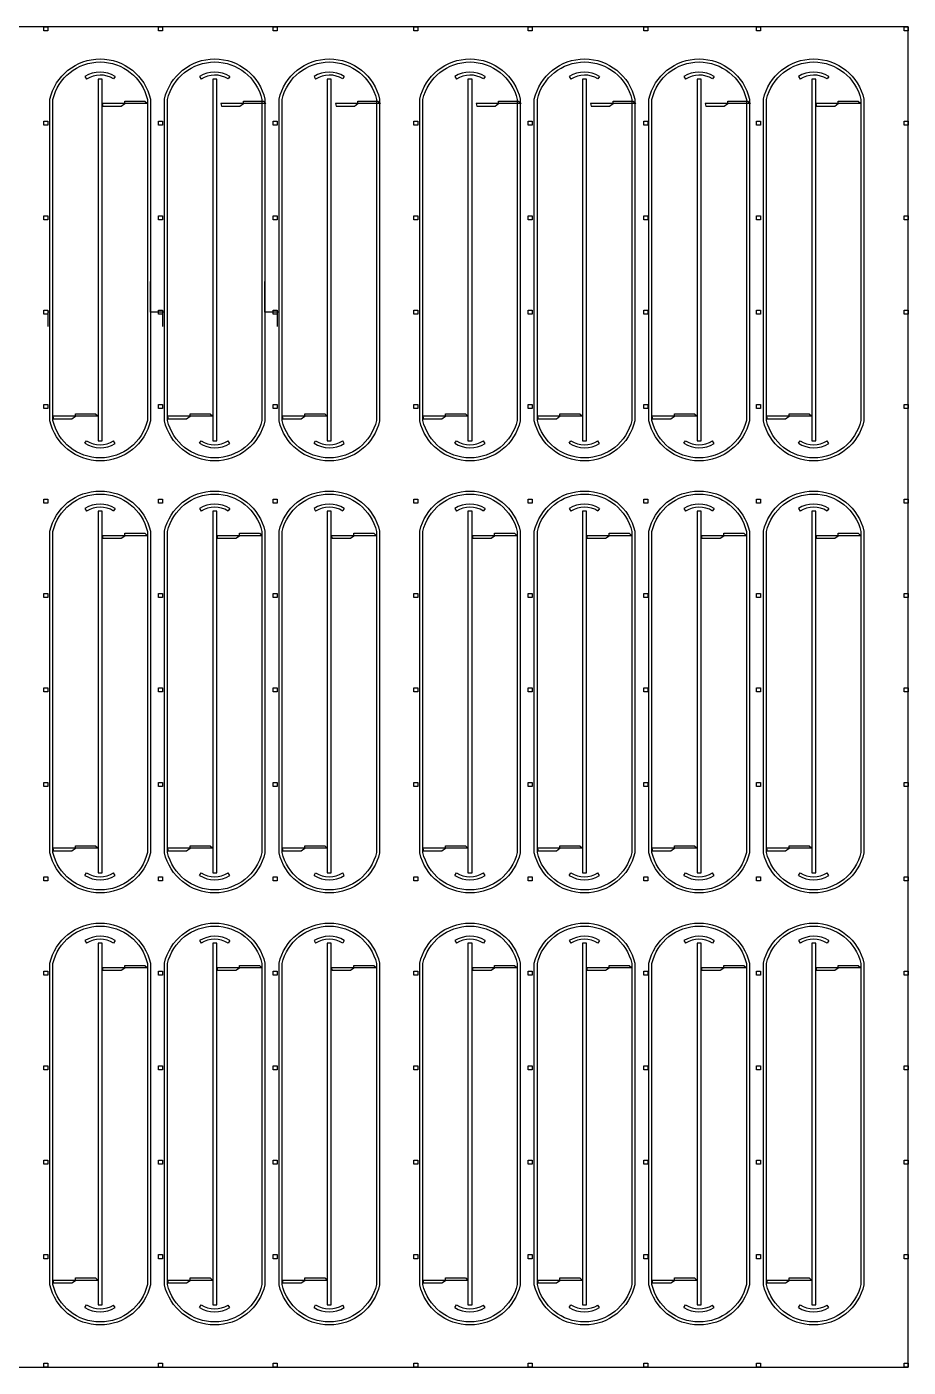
# Model space of a CAD drawing. Header units: metres. Extents: x 2572 to 5235, y 1556 to 2684.
# Drawn here: x 3653.1 to 3696.9, y 2298.3 to 2365 of the extents above; entities that cross this region are included whole.
import ezdxf

# ---------------------------------------------------------------- set-up
doc = ezdxf.new("R2010")
doc.units = ezdxf.units.M

msp = doc.modelspace()

# ---------------------------------------------------------------- linework, layer by layer
for points in [[(3626.025, 2320.316), (3626.025, 2298.316), (3696.925, 2298.316), (3696.925, 2365.016), (3626.025, 2365.016), (3626.025, 2344.716)], [(3654.125, 2365.016), (3654.125, 2364.816), (3653.925, 2364.816), (3653.925, 2365.016), (3654.125, 2365.016)], [(3659.825, 2365.016), (3659.825, 2364.816), (3659.625, 2364.816), (3659.625, 2365.016), (3659.825, 2365.016)], [(3665.525, 2365.016), (3665.525, 2364.816), (3665.325, 2364.816), (3665.325, 2365.016), (3665.525, 2365.016)], [(3672.525, 2365.016), (3672.525, 2364.816), (3672.325, 2364.816), (3672.325, 2365.016), (3672.525, 2365.016)], [(3678.225, 2365.016), (3678.225, 2364.816), (3678.025, 2364.816), (3678.025, 2365.016), (3678.225, 2365.016)], [(3683.975, 2365.016), (3683.975, 2364.816), (3683.775, 2364.816), (3683.775, 2365.016), (3683.975, 2365.016)], [(3689.575, 2365.016), (3689.575, 2364.816), (3689.375, 2364.816), (3689.375, 2365.016), (3689.575, 2365.016)], [(3696.925, 2365.016), (3696.925, 2364.816), (3696.725, 2364.816), (3696.725, 2365.016), (3696.925, 2365.016)], [(3655.964, 2362.542), (3656.045, 2362.416)], [(3657.472, 2362.549), (3657.392, 2362.422)], [(3661.664, 2362.542), (3661.745, 2362.416)], [(3663.172, 2362.549), (3663.092, 2362.422)], [(3667.364, 2362.542), (3667.445, 2362.416)], [(3668.872, 2362.549), (3668.792, 2362.422)], [(3674.364, 2362.542), (3674.445, 2362.416)], [(3675.872, 2362.549), (3675.792, 2362.422)], [(3680.064, 2362.542), (3680.145, 2362.416)], [(3681.572, 2362.549), (3681.492, 2362.422)], [(3685.764, 2362.542), (3685.845, 2362.416)], [(3687.272, 2362.549), (3687.192, 2362.422)], [(3691.464, 2362.542), (3691.545, 2362.416)], [(3692.972, 2362.549), (3692.892, 2362.422)], [(3656.625, 2353.416), (3656.625, 2344.416), (3656.825, 2344.416), (3656.825, 2362.416), (3656.625, 2362.416), (3656.625, 2353.416)], [(3662.325, 2353.416), (3662.325, 2344.416), (3662.525, 2344.416), (3662.525, 2362.416), (3662.325, 2362.416), (3662.325, 2353.416)], [(3668.025, 2353.416), (3668.025, 2344.416), (3668.225, 2344.416), (3668.225, 2362.416), (3668.025, 2362.416), (3668.025, 2353.416)], [(3675.025, 2353.416), (3675.025, 2344.416), (3675.225, 2344.416), (3675.225, 2362.416), (3675.025, 2362.416), (3675.025, 2353.416)], [(3680.725, 2353.416), (3680.725, 2344.416), (3680.925, 2344.416), (3680.925, 2362.416), (3680.725, 2362.416), (3680.725, 2353.416)], [(3686.425, 2353.416), (3686.425, 2344.416), (3686.625, 2344.416), (3686.625, 2362.416), (3686.425, 2362.416), (3686.425, 2353.416)], [(3692.125, 2353.416), (3692.125, 2344.416), (3692.325, 2344.416), (3692.325, 2362.416), (3692.125, 2362.416), (3692.125, 2353.416)], [(3659.075, 2361.192), (3656.825, 2361.192), (3656.86, 2361.072), (3657.773, 2361.072), (3657.95, 2361.192), (3657.95, 2361.313), (3658.945, 2361.313), (3659.075, 2361.192)], [(3664.975, 2361.192), (3662.725, 2361.192), (3662.76, 2361.072), (3663.673, 2361.072), (3663.85, 2361.192), (3663.85, 2361.313), (3664.845, 2361.313), (3664.975, 2361.192)], [(3670.675, 2361.192), (3668.425, 2361.192), (3668.46, 2361.072), (3669.373, 2361.072), (3669.55, 2361.192), (3669.55, 2361.313), (3670.545, 2361.313), (3670.675, 2361.192)], [(3677.675, 2361.192), (3675.425, 2361.192), (3675.46, 2361.072), (3676.373, 2361.072), (3676.55, 2361.192), (3676.55, 2361.313), (3677.545, 2361.313), (3677.675, 2361.192)], [(3683.375, 2361.192), (3681.125, 2361.192), (3681.16, 2361.072), (3682.073, 2361.072), (3682.25, 2361.192), (3682.25, 2361.313), (3683.245, 2361.313), (3683.375, 2361.192)], [(3689.075, 2361.192), (3686.825, 2361.192), (3686.86, 2361.072), (3687.773, 2361.072), (3687.95, 2361.192), (3687.95, 2361.313), (3688.945, 2361.313), (3689.075, 2361.192)], [(3694.575, 2361.192), (3692.325, 2361.192), (3692.36, 2361.072), (3693.273, 2361.072), (3693.45, 2361.192), (3693.45, 2361.313), (3694.445, 2361.313), (3694.575, 2361.192)], [(3654.125, 2360.316), (3654.125, 2360.116), (3653.925, 2360.116), (3653.925, 2360.316), (3654.125, 2360.316)], [(3659.825, 2360.316), (3659.825, 2360.116), (3659.625, 2360.116), (3659.625, 2360.316), (3659.825, 2360.316)], [(3665.525, 2360.316), (3665.525, 2360.116), (3665.325, 2360.116), (3665.325, 2360.316), (3665.525, 2360.316)], [(3672.525, 2360.316), (3672.525, 2360.116), (3672.325, 2360.116), (3672.325, 2360.316), (3672.525, 2360.316)], [(3678.225, 2360.316), (3678.225, 2360.116), (3678.025, 2360.116), (3678.025, 2360.316), (3678.225, 2360.316)], [(3683.975, 2360.316), (3683.975, 2360.116), (3683.775, 2360.116), (3683.775, 2360.316), (3683.975, 2360.316)], [(3689.575, 2360.316), (3689.575, 2360.116), (3689.375, 2360.116), (3689.375, 2360.316), (3689.575, 2360.316)], [(3696.925, 2360.316), (3696.925, 2360.116), (3696.725, 2360.116), (3696.725, 2360.316), (3696.925, 2360.316)], [(3654.125, 2355.616), (3654.125, 2355.416), (3653.925, 2355.416), (3653.925, 2355.616), (3654.125, 2355.616)], [(3659.825, 2355.616), (3659.825, 2355.416), (3659.625, 2355.416), (3659.625, 2355.616), (3659.825, 2355.616)], [(3665.525, 2355.616), (3665.525, 2355.416), (3665.325, 2355.416), (3665.325, 2355.616), (3665.525, 2355.616)], [(3672.525, 2355.616), (3672.525, 2355.416), (3672.325, 2355.416), (3672.325, 2355.616), (3672.525, 2355.616)], [(3678.225, 2355.616), (3678.225, 2355.416), (3678.025, 2355.416), (3678.025, 2355.616), (3678.225, 2355.616)], [(3683.975, 2355.616), (3683.975, 2355.416), (3683.775, 2355.416), (3683.775, 2355.616), (3683.975, 2355.616)], [(3689.575, 2355.616), (3689.575, 2355.416), (3689.375, 2355.416), (3689.375, 2355.616), (3689.575, 2355.616)], [(3696.925, 2355.616), (3696.925, 2355.416), (3696.725, 2355.416), (3696.725, 2355.616), (3696.925, 2355.616)], [(3659.925, 2350.816), (3659.225, 2350.816), (3659.225, 2352.346)], [(3665.625, 2350.816), (3664.925, 2350.816), (3664.925, 2352.346)], [(3654.125, 2350.916), (3654.125, 2350.716), (3653.925, 2350.716), (3653.925, 2350.916), (3654.125, 2350.916)], [(3654.225, 2350.816), (3654.125, 2350.816), (3654.125, 2350.098)], [(3659.825, 2350.916), (3659.825, 2350.716), (3659.625, 2350.716), (3659.625, 2350.916), (3659.825, 2350.916)], [(3659.925, 2350.816), (3659.825, 2350.816), (3659.825, 2350.098)], [(3665.525, 2350.916), (3665.525, 2350.716), (3665.325, 2350.716), (3665.325, 2350.916), (3665.525, 2350.916)], [(3665.625, 2350.816), (3665.525, 2350.816), (3665.525, 2350.098)], [(3672.525, 2350.916), (3672.525, 2350.716), (3672.325, 2350.716), (3672.325, 2350.916), (3672.525, 2350.916)], [(3678.225, 2350.916), (3678.225, 2350.716), (3678.025, 2350.716), (3678.025, 2350.916), (3678.225, 2350.916)], [(3683.975, 2350.916), (3683.975, 2350.716), (3683.775, 2350.716), (3683.775, 2350.916), (3683.975, 2350.916)], [(3689.575, 2350.916), (3689.575, 2350.716), (3689.375, 2350.716), (3689.375, 2350.916), (3689.575, 2350.916)], [(3696.925, 2350.916), (3696.925, 2350.716), (3696.725, 2350.716), (3696.725, 2350.916), (3696.925, 2350.916)], [(3654.125, 2346.216), (3654.125, 2346.016), (3653.925, 2346.016), (3653.925, 2346.216), (3654.125, 2346.216)], [(3659.825, 2346.216), (3659.825, 2346.016), (3659.625, 2346.016), (3659.625, 2346.216), (3659.825, 2346.216)], [(3665.525, 2346.216), (3665.525, 2346.016), (3665.325, 2346.016), (3665.325, 2346.216), (3665.525, 2346.216)], [(3672.525, 2346.216), (3672.525, 2346.016), (3672.325, 2346.016), (3672.325, 2346.216), (3672.525, 2346.216)], [(3678.225, 2346.216), (3678.225, 2346.016), (3678.025, 2346.016), (3678.025, 2346.216), (3678.225, 2346.216)], [(3683.975, 2346.216), (3683.975, 2346.016), (3683.775, 2346.016), (3683.775, 2346.216), (3683.975, 2346.216)], [(3689.575, 2346.216), (3689.575, 2346.016), (3689.375, 2346.016), (3689.375, 2346.216), (3689.575, 2346.216)], [(3696.925, 2346.216), (3696.925, 2346.016), (3696.725, 2346.016), (3696.725, 2346.216), (3696.925, 2346.216)], [(3656.625, 2345.636), (3654.375, 2345.636), (3654.41, 2345.515), (3655.323, 2345.515), (3655.5, 2345.636), (3655.5, 2345.757), (3656.495, 2345.757), (3656.625, 2345.636)], [(3662.325, 2345.636), (3660.075, 2345.636), (3660.11, 2345.515), (3661.023, 2345.515), (3661.2, 2345.636), (3661.2, 2345.757), (3662.195, 2345.757), (3662.325, 2345.636)], [(3668.025, 2345.636), (3665.775, 2345.636), (3665.81, 2345.515), (3666.723, 2345.515), (3666.9, 2345.636), (3666.9, 2345.757), (3667.895, 2345.757), (3668.025, 2345.636)], [(3675.025, 2345.636), (3672.775, 2345.636), (3672.81, 2345.515), (3673.723, 2345.515), (3673.9, 2345.636), (3673.9, 2345.757), (3674.895, 2345.757), (3675.025, 2345.636)], [(3680.725, 2345.636), (3678.475, 2345.636), (3678.51, 2345.515), (3679.423, 2345.515), (3679.6, 2345.636), (3679.6, 2345.757), (3680.595, 2345.757), (3680.725, 2345.636)], [(3686.425, 2345.636), (3684.175, 2345.636), (3684.21, 2345.515), (3685.123, 2345.515), (3685.3, 2345.636), (3685.3, 2345.757), (3686.295, 2345.757), (3686.425, 2345.636)], [(3692.125, 2345.636), (3689.875, 2345.636), (3689.91, 2345.515), (3690.823, 2345.515), (3691, 2345.636), (3691, 2345.757), (3691.995, 2345.757), (3692.125, 2345.636)], [(3655.964, 2344.29), (3656.045, 2344.417)], [(3657.472, 2344.283), (3657.392, 2344.41)], [(3661.664, 2344.29), (3661.745, 2344.417)], [(3663.172, 2344.283), (3663.092, 2344.41)], [(3667.364, 2344.29), (3667.445, 2344.417)], [(3668.872, 2344.283), (3668.792, 2344.41)], [(3674.364, 2344.29), (3674.445, 2344.417)], [(3675.872, 2344.283), (3675.792, 2344.41)], [(3680.064, 2344.29), (3680.145, 2344.417)], [(3681.572, 2344.283), (3681.492, 2344.41)], [(3685.764, 2344.29), (3685.845, 2344.417)], [(3687.272, 2344.283), (3687.192, 2344.41)], [(3691.464, 2344.29), (3691.545, 2344.417)], [(3692.972, 2344.283), (3692.892, 2344.41)], [(3654.125, 2341.516), (3654.125, 2341.316), (3653.925, 2341.316), (3653.925, 2341.516), (3654.125, 2341.516)], [(3659.825, 2341.516), (3659.825, 2341.316), (3659.625, 2341.316), (3659.625, 2341.516), (3659.825, 2341.516)], [(3665.525, 2341.516), (3665.525, 2341.316), (3665.325, 2341.316), (3665.325, 2341.516), (3665.525, 2341.516)], [(3672.525, 2341.516), (3672.525, 2341.316), (3672.325, 2341.316), (3672.325, 2341.516), (3672.525, 2341.516)], [(3678.225, 2341.516), (3678.225, 2341.316), (3678.025, 2341.316), (3678.025, 2341.516), (3678.225, 2341.516)], [(3683.975, 2341.516), (3683.975, 2341.316), (3683.775, 2341.316), (3683.775, 2341.516), (3683.975, 2341.516)], [(3689.575, 2341.516), (3689.575, 2341.316), (3689.375, 2341.316), (3689.375, 2341.516), (3689.575, 2341.516)], [(3696.925, 2341.516), (3696.925, 2341.316), (3696.725, 2341.316), (3696.725, 2341.516), (3696.925, 2341.516)], [(3655.964, 2341.042), (3656.045, 2340.916)], [(3656.625, 2331.916), (3656.625, 2322.916), (3656.825, 2322.916), (3656.825, 2340.916), (3656.625, 2340.916), (3656.625, 2331.916)], [(3657.472, 2341.049), (3657.392, 2340.922)], [(3661.664, 2341.042), (3661.745, 2340.916)], [(3662.325, 2331.916), (3662.325, 2322.916), (3662.525, 2322.916), (3662.525, 2340.916), (3662.325, 2340.916), (3662.325, 2331.916)], [(3663.172, 2341.049), (3663.092, 2340.922)], [(3667.364, 2341.042), (3667.445, 2340.916)], [(3668.025, 2331.916), (3668.025, 2322.916), (3668.225, 2322.916), (3668.225, 2340.916), (3668.025, 2340.916), (3668.025, 2331.916)], [(3668.872, 2341.049), (3668.792, 2340.922)], [(3674.364, 2341.042), (3674.445, 2340.916)], [(3675.025, 2331.916), (3675.025, 2322.916), (3675.225, 2322.916), (3675.225, 2340.916), (3675.025, 2340.916), (3675.025, 2331.916)], [(3675.872, 2341.049), (3675.792, 2340.922)], [(3680.064, 2341.042), (3680.145, 2340.916)], [(3680.725, 2331.916), (3680.725, 2322.916), (3680.925, 2322.916), (3680.925, 2340.916), (3680.725, 2340.916), (3680.725, 2331.916)], [(3681.572, 2341.049), (3681.492, 2340.922)], [(3685.764, 2341.042), (3685.845, 2340.916)], [(3686.425, 2331.916), (3686.425, 2322.916), (3686.625, 2322.916), (3686.625, 2340.916), (3686.425, 2340.916), (3686.425, 2331.916)], [(3687.272, 2341.049), (3687.192, 2340.922)], [(3691.464, 2341.042), (3691.545, 2340.916)], [(3692.125, 2331.916), (3692.125, 2322.916), (3692.325, 2322.916), (3692.325, 2340.916), (3692.125, 2340.916), (3692.125, 2331.916)], [(3692.972, 2341.049), (3692.892, 2340.922)], [(3659.075, 2339.692), (3656.825, 2339.692), (3656.86, 2339.572), (3657.773, 2339.572), (3657.95, 2339.692), (3657.95, 2339.813), (3658.945, 2339.813), (3659.075, 2339.692)], [(3664.775, 2339.692), (3662.525, 2339.692), (3662.56, 2339.572), (3663.473, 2339.572), (3663.65, 2339.692), (3663.65, 2339.813), (3664.645, 2339.813), (3664.775, 2339.692)], [(3670.475, 2339.692), (3668.225, 2339.692), (3668.26, 2339.572), (3669.173, 2339.572), (3669.35, 2339.692), (3669.35, 2339.813), (3670.345, 2339.813), (3670.475, 2339.692)], [(3677.475, 2339.692), (3675.225, 2339.692), (3675.26, 2339.572), (3676.173, 2339.572), (3676.35, 2339.692), (3676.35, 2339.813), (3677.345, 2339.813), (3677.475, 2339.692)], [(3683.175, 2339.692), (3680.925, 2339.692), (3680.96, 2339.572), (3681.873, 2339.572), (3682.05, 2339.692), (3682.05, 2339.813), (3683.045, 2339.813), (3683.175, 2339.692)], [(3688.875, 2339.692), (3686.625, 2339.692), (3686.66, 2339.572), (3687.573, 2339.572), (3687.75, 2339.692), (3687.75, 2339.813), (3688.745, 2339.813), (3688.875, 2339.692)], [(3694.575, 2339.692), (3692.325, 2339.692), (3692.36, 2339.572), (3693.273, 2339.572), (3693.45, 2339.692), (3693.45, 2339.813), (3694.445, 2339.813), (3694.575, 2339.692)], [(3654.125, 2336.816), (3654.125, 2336.616), (3653.925, 2336.616), (3653.925, 2336.816), (3654.125, 2336.816)], [(3659.825, 2336.816), (3659.825, 2336.616), (3659.625, 2336.616), (3659.625, 2336.816), (3659.825, 2336.816)], [(3665.525, 2336.816), (3665.525, 2336.616), (3665.325, 2336.616), (3665.325, 2336.816), (3665.525, 2336.816)], [(3672.525, 2336.816), (3672.525, 2336.616), (3672.325, 2336.616), (3672.325, 2336.816), (3672.525, 2336.816)], [(3678.225, 2336.816), (3678.225, 2336.616), (3678.025, 2336.616), (3678.025, 2336.816), (3678.225, 2336.816)], [(3683.975, 2336.816), (3683.975, 2336.616), (3683.775, 2336.616), (3683.775, 2336.816), (3683.975, 2336.816)], [(3689.575, 2336.816), (3689.575, 2336.616), (3689.375, 2336.616), (3689.375, 2336.816), (3689.575, 2336.816)], [(3696.925, 2336.816), (3696.925, 2336.616), (3696.725, 2336.616), (3696.725, 2336.816), (3696.925, 2336.816)], [(3654.125, 2332.116), (3654.125, 2331.916), (3653.925, 2331.916), (3653.925, 2332.116), (3654.125, 2332.116)], [(3659.825, 2332.116), (3659.825, 2331.916), (3659.625, 2331.916), (3659.625, 2332.116), (3659.825, 2332.116)], [(3665.525, 2332.116), (3665.525, 2331.916), (3665.325, 2331.916), (3665.325, 2332.116), (3665.525, 2332.116)], [(3672.525, 2332.116), (3672.525, 2331.916), (3672.325, 2331.916), (3672.325, 2332.116), (3672.525, 2332.116)], [(3678.225, 2332.116), (3678.225, 2331.916), (3678.025, 2331.916), (3678.025, 2332.116), (3678.225, 2332.116)], [(3683.975, 2332.116), (3683.975, 2331.916), (3683.775, 2331.916), (3683.775, 2332.116), (3683.975, 2332.116)], [(3689.575, 2332.116), (3689.575, 2331.916), (3689.375, 2331.916), (3689.375, 2332.116), (3689.575, 2332.116)], [(3696.925, 2332.116), (3696.925, 2331.916), (3696.725, 2331.916), (3696.725, 2332.116), (3696.925, 2332.116)], [(3654.125, 2327.416), (3654.125, 2327.216), (3653.925, 2327.216), (3653.925, 2327.416), (3654.125, 2327.416)], [(3659.825, 2327.416), (3659.825, 2327.216), (3659.625, 2327.216), (3659.625, 2327.416), (3659.825, 2327.416)], [(3665.525, 2327.416), (3665.525, 2327.216), (3665.325, 2327.216), (3665.325, 2327.416), (3665.525, 2327.416)], [(3672.525, 2327.416), (3672.525, 2327.216), (3672.325, 2327.216), (3672.325, 2327.416), (3672.525, 2327.416)], [(3678.225, 2327.416), (3678.225, 2327.216), (3678.025, 2327.216), (3678.025, 2327.416), (3678.225, 2327.416)], [(3683.975, 2327.416), (3683.975, 2327.216), (3683.775, 2327.216), (3683.775, 2327.416), (3683.975, 2327.416)], [(3689.575, 2327.416), (3689.575, 2327.216), (3689.375, 2327.216), (3689.375, 2327.416), (3689.575, 2327.416)], [(3696.925, 2327.416), (3696.925, 2327.216), (3696.725, 2327.216), (3696.725, 2327.416), (3696.925, 2327.416)], [(3656.625, 2324.136), (3654.375, 2324.136), (3654.41, 2324.015), (3655.323, 2324.015), (3655.5, 2324.136), (3655.5, 2324.257), (3656.495, 2324.257), (3656.625, 2324.136)], [(3662.325, 2324.136), (3660.075, 2324.136), (3660.11, 2324.015), (3661.023, 2324.015), (3661.2, 2324.136), (3661.2, 2324.257), (3662.195, 2324.257), (3662.325, 2324.136)], [(3668.025, 2324.136), (3665.775, 2324.136), (3665.81, 2324.015), (3666.723, 2324.015), (3666.9, 2324.136), (3666.9, 2324.257), (3667.895, 2324.257), (3668.025, 2324.136)], [(3675.025, 2324.136), (3672.775, 2324.136), (3672.81, 2324.015), (3673.723, 2324.015), (3673.9, 2324.136), (3673.9, 2324.257), (3674.895, 2324.257), (3675.025, 2324.136)], [(3680.725, 2324.136), (3678.475, 2324.136), (3678.51, 2324.015), (3679.423, 2324.015), (3679.6, 2324.136), (3679.6, 2324.257), (3680.595, 2324.257), (3680.725, 2324.136)], [(3686.425, 2324.136), (3684.175, 2324.136), (3684.21, 2324.015), (3685.123, 2324.015), (3685.3, 2324.136), (3685.3, 2324.257), (3686.295, 2324.257), (3686.425, 2324.136)], [(3692.125, 2324.136), (3689.875, 2324.136), (3689.91, 2324.015), (3690.823, 2324.015), (3691, 2324.136), (3691, 2324.257), (3691.995, 2324.257), (3692.125, 2324.136)], [(3654.125, 2322.716), (3654.125, 2322.516), (3653.925, 2322.516), (3653.925, 2322.716), (3654.125, 2322.716)], [(3655.964, 2322.79), (3656.045, 2322.917)], [(3657.472, 2322.783), (3657.392, 2322.91)], [(3659.825, 2322.716), (3659.825, 2322.516), (3659.625, 2322.516), (3659.625, 2322.716), (3659.825, 2322.716)], [(3661.664, 2322.79), (3661.745, 2322.917)], [(3663.172, 2322.783), (3663.092, 2322.91)], [(3665.525, 2322.716), (3665.525, 2322.516), (3665.325, 2322.516), (3665.325, 2322.716), (3665.525, 2322.716)], [(3667.364, 2322.79), (3667.445, 2322.917)], [(3668.872, 2322.783), (3668.792, 2322.91)], [(3672.525, 2322.716), (3672.525, 2322.516), (3672.325, 2322.516), (3672.325, 2322.716), (3672.525, 2322.716)], [(3674.364, 2322.79), (3674.445, 2322.917)], [(3675.872, 2322.783), (3675.792, 2322.91)], [(3678.225, 2322.716), (3678.225, 2322.516), (3678.025, 2322.516), (3678.025, 2322.716), (3678.225, 2322.716)], [(3680.064, 2322.79), (3680.145, 2322.917)], [(3681.572, 2322.783), (3681.492, 2322.91)], [(3683.975, 2322.716), (3683.975, 2322.516), (3683.775, 2322.516), (3683.775, 2322.716), (3683.975, 2322.716)], [(3685.764, 2322.79), (3685.845, 2322.917)], [(3687.272, 2322.783), (3687.192, 2322.91)], [(3689.575, 2322.716), (3689.575, 2322.516), (3689.375, 2322.516), (3689.375, 2322.716), (3689.575, 2322.716)], [(3691.464, 2322.79), (3691.545, 2322.917)], [(3692.972, 2322.783), (3692.892, 2322.91)], [(3696.925, 2322.716), (3696.925, 2322.516), (3696.725, 2322.516), (3696.725, 2322.716), (3696.925, 2322.716)], [(3655.964, 2319.542), (3656.045, 2319.416)], [(3656.625, 2310.416), (3656.625, 2301.416), (3656.825, 2301.416), (3656.825, 2319.416), (3656.625, 2319.416), (3656.625, 2310.416)], [(3657.472, 2319.549), (3657.392, 2319.422)], [(3661.664, 2319.542), (3661.745, 2319.416)], [(3662.325, 2310.416), (3662.325, 2301.416), (3662.525, 2301.416), (3662.525, 2319.416), (3662.325, 2319.416), (3662.325, 2310.416)], [(3663.172, 2319.549), (3663.092, 2319.422)], [(3667.364, 2319.542), (3667.445, 2319.416)], [(3668.025, 2310.416), (3668.025, 2301.416), (3668.225, 2301.416), (3668.225, 2319.416), (3668.025, 2319.416), (3668.025, 2310.416)], [(3668.872, 2319.549), (3668.792, 2319.422)], [(3674.364, 2319.542), (3674.445, 2319.416)], [(3675.025, 2310.416), (3675.025, 2301.416), (3675.225, 2301.416), (3675.225, 2319.416), (3675.025, 2319.416), (3675.025, 2310.416)], [(3675.872, 2319.549), (3675.792, 2319.422)], [(3680.064, 2319.542), (3680.145, 2319.416)], [(3680.725, 2310.416), (3680.725, 2301.416), (3680.925, 2301.416), (3680.925, 2319.416), (3680.725, 2319.416), (3680.725, 2310.416)], [(3681.572, 2319.549), (3681.492, 2319.422)], [(3685.764, 2319.542), (3685.845, 2319.416)], [(3686.425, 2310.416), (3686.425, 2301.416), (3686.625, 2301.416), (3686.625, 2319.416), (3686.425, 2319.416), (3686.425, 2310.416)], [(3687.272, 2319.549), (3687.192, 2319.422)], [(3691.464, 2319.542), (3691.545, 2319.416)], [(3692.125, 2310.416), (3692.125, 2301.416), (3692.325, 2301.416), (3692.325, 2319.416), (3692.125, 2319.416), (3692.125, 2310.416)], [(3692.972, 2319.549), (3692.892, 2319.422)], [(3654.125, 2318.016), (3654.125, 2317.816), (3653.925, 2317.816), (3653.925, 2318.016), (3654.125, 2318.016)], [(3659.075, 2318.192), (3656.825, 2318.192), (3656.86, 2318.072), (3657.773, 2318.072), (3657.95, 2318.192), (3657.95, 2318.313), (3658.945, 2318.313), (3659.075, 2318.192)], [(3659.825, 2318.016), (3659.825, 2317.816), (3659.625, 2317.816), (3659.625, 2318.016), (3659.825, 2318.016)], [(3664.775, 2318.192), (3662.525, 2318.192), (3662.56, 2318.072), (3663.473, 2318.072), (3663.65, 2318.192), (3663.65, 2318.313), (3664.645, 2318.313), (3664.775, 2318.192)], [(3665.525, 2318.016), (3665.525, 2317.816), (3665.325, 2317.816), (3665.325, 2318.016), (3665.525, 2318.016)], [(3670.475, 2318.192), (3668.225, 2318.192), (3668.26, 2318.072), (3669.173, 2318.072), (3669.35, 2318.192), (3669.35, 2318.313), (3670.345, 2318.313), (3670.475, 2318.192)], [(3672.525, 2318.016), (3672.525, 2317.816), (3672.325, 2317.816), (3672.325, 2318.016), (3672.525, 2318.016)], [(3677.475, 2318.192), (3675.225, 2318.192), (3675.26, 2318.072), (3676.173, 2318.072), (3676.35, 2318.192), (3676.35, 2318.313), (3677.345, 2318.313), (3677.475, 2318.192)], [(3678.225, 2318.016), (3678.225, 2317.816), (3678.025, 2317.816), (3678.025, 2318.016), (3678.225, 2318.016)], [(3683.175, 2318.192), (3680.925, 2318.192), (3680.96, 2318.072), (3681.873, 2318.072), (3682.05, 2318.192), (3682.05, 2318.313), (3683.045, 2318.313), (3683.175, 2318.192)], [(3683.975, 2318.016), (3683.975, 2317.816), (3683.775, 2317.816), (3683.775, 2318.016), (3683.975, 2318.016)], [(3688.875, 2318.192), (3686.625, 2318.192), (3686.66, 2318.072), (3687.573, 2318.072), (3687.75, 2318.192), (3687.75, 2318.313), (3688.745, 2318.313), (3688.875, 2318.192)], [(3689.575, 2318.016), (3689.575, 2317.816), (3689.375, 2317.816), (3689.375, 2318.016), (3689.575, 2318.016)], [(3694.575, 2318.192), (3692.325, 2318.192), (3692.36, 2318.072), (3693.273, 2318.072), (3693.45, 2318.192), (3693.45, 2318.313), (3694.445, 2318.313), (3694.575, 2318.192)], [(3696.925, 2318.016), (3696.925, 2317.816), (3696.725, 2317.816), (3696.725, 2318.016), (3696.925, 2318.016)], [(3654.125, 2313.316), (3654.125, 2313.116), (3653.925, 2313.116), (3653.925, 2313.316), (3654.125, 2313.316)], [(3659.825, 2313.316), (3659.825, 2313.116), (3659.625, 2313.116), (3659.625, 2313.316), (3659.825, 2313.316)], [(3665.525, 2313.316), (3665.525, 2313.116), (3665.325, 2313.116), (3665.325, 2313.316), (3665.525, 2313.316)], [(3672.525, 2313.316), (3672.525, 2313.116), (3672.325, 2313.116), (3672.325, 2313.316), (3672.525, 2313.316)], [(3678.225, 2313.316), (3678.225, 2313.116), (3678.025, 2313.116), (3678.025, 2313.316), (3678.225, 2313.316)], [(3683.975, 2313.316), (3683.975, 2313.116), (3683.775, 2313.116), (3683.775, 2313.316), (3683.975, 2313.316)], [(3689.575, 2313.316), (3689.575, 2313.116), (3689.375, 2313.116), (3689.375, 2313.316), (3689.575, 2313.316)], [(3696.925, 2313.316), (3696.925, 2313.116), (3696.725, 2313.116), (3696.725, 2313.316), (3696.925, 2313.316)], [(3654.125, 2308.616), (3654.125, 2308.416), (3653.925, 2308.416), (3653.925, 2308.616), (3654.125, 2308.616)], [(3659.825, 2308.616), (3659.825, 2308.416), (3659.625, 2308.416), (3659.625, 2308.616), (3659.825, 2308.616)], [(3665.525, 2308.616), (3665.525, 2308.416), (3665.325, 2308.416), (3665.325, 2308.616), (3665.525, 2308.616)], [(3672.525, 2308.616), (3672.525, 2308.416), (3672.325, 2308.416), (3672.325, 2308.616), (3672.525, 2308.616)], [(3678.225, 2308.616), (3678.225, 2308.416), (3678.025, 2308.416), (3678.025, 2308.616), (3678.225, 2308.616)], [(3683.975, 2308.616), (3683.975, 2308.416), (3683.775, 2308.416), (3683.775, 2308.616), (3683.975, 2308.616)], [(3689.575, 2308.616), (3689.575, 2308.416), (3689.375, 2308.416), (3689.375, 2308.616), (3689.575, 2308.616)], [(3696.925, 2308.616), (3696.925, 2308.416), (3696.725, 2308.416), (3696.725, 2308.616), (3696.925, 2308.616)], [(3654.125, 2303.916), (3654.125, 2303.716), (3653.925, 2303.716), (3653.925, 2303.916), (3654.125, 2303.916)], [(3659.825, 2303.916), (3659.825, 2303.716), (3659.625, 2303.716), (3659.625, 2303.916), (3659.825, 2303.916)], [(3665.525, 2303.916), (3665.525, 2303.716), (3665.325, 2303.716), (3665.325, 2303.916), (3665.525, 2303.916)], [(3672.525, 2303.916), (3672.525, 2303.716), (3672.325, 2303.716), (3672.325, 2303.916), (3672.525, 2303.916)], [(3678.225, 2303.916), (3678.225, 2303.716), (3678.025, 2303.716), (3678.025, 2303.916), (3678.225, 2303.916)], [(3683.975, 2303.916), (3683.975, 2303.716), (3683.775, 2303.716), (3683.775, 2303.916), (3683.975, 2303.916)], [(3689.575, 2303.916), (3689.575, 2303.716), (3689.375, 2303.716), (3689.375, 2303.916), (3689.575, 2303.916)], [(3696.925, 2303.916), (3696.925, 2303.716), (3696.725, 2303.716), (3696.725, 2303.916), (3696.925, 2303.916)], [(3656.625, 2302.636), (3654.375, 2302.636), (3654.41, 2302.515), (3655.323, 2302.515), (3655.5, 2302.636), (3655.5, 2302.757), (3656.495, 2302.757), (3656.625, 2302.636)], [(3662.325, 2302.636), (3660.075, 2302.636), (3660.11, 2302.515), (3661.023, 2302.515), (3661.2, 2302.636), (3661.2, 2302.757), (3662.195, 2302.757), (3662.325, 2302.636)], [(3668.025, 2302.636), (3665.775, 2302.636), (3665.81, 2302.515), (3666.723, 2302.515), (3666.9, 2302.636), (3666.9, 2302.757), (3667.895, 2302.757), (3668.025, 2302.636)], [(3675.025, 2302.636), (3672.775, 2302.636), (3672.81, 2302.515), (3673.723, 2302.515), (3673.9, 2302.636), (3673.9, 2302.757), (3674.895, 2302.757), (3675.025, 2302.636)], [(3680.725, 2302.636), (3678.475, 2302.636), (3678.51, 2302.515), (3679.423, 2302.515), (3679.6, 2302.636), (3679.6, 2302.757), (3680.595, 2302.757), (3680.725, 2302.636)], [(3686.425, 2302.636), (3684.175, 2302.636), (3684.21, 2302.515), (3685.123, 2302.515), (3685.3, 2302.636), (3685.3, 2302.757), (3686.295, 2302.757), (3686.425, 2302.636)], [(3692.125, 2302.636), (3689.875, 2302.636), (3689.91, 2302.515), (3690.823, 2302.515), (3691, 2302.636), (3691, 2302.757), (3691.995, 2302.757), (3692.125, 2302.636)], [(3655.964, 2301.29), (3656.045, 2301.417)], [(3657.472, 2301.283), (3657.392, 2301.41)], [(3661.664, 2301.29), (3661.745, 2301.417)], [(3663.172, 2301.283), (3663.092, 2301.41)], [(3667.364, 2301.29), (3667.445, 2301.417)], [(3668.872, 2301.283), (3668.792, 2301.41)], [(3674.364, 2301.29), (3674.445, 2301.417)], [(3675.872, 2301.283), (3675.792, 2301.41)], [(3680.064, 2301.29), (3680.145, 2301.417)], [(3681.572, 2301.283), (3681.492, 2301.41)], [(3685.764, 2301.29), (3685.845, 2301.417)], [(3687.272, 2301.283), (3687.192, 2301.41)], [(3691.464, 2301.29), (3691.545, 2301.417)], [(3692.972, 2301.283), (3692.892, 2301.41)], [(3654.125, 2298.516), (3654.125, 2298.316), (3653.925, 2298.316), (3653.925, 2298.516), (3654.125, 2298.516)], [(3659.825, 2298.516), (3659.825, 2298.316), (3659.625, 2298.316), (3659.625, 2298.516), (3659.825, 2298.516)], [(3665.525, 2298.516), (3665.525, 2298.316), (3665.325, 2298.316), (3665.325, 2298.516), (3665.525, 2298.516)], [(3672.525, 2298.516), (3672.525, 2298.316), (3672.325, 2298.316), (3672.325, 2298.516), (3672.525, 2298.516)], [(3678.225, 2298.516), (3678.225, 2298.316), (3678.025, 2298.316), (3678.025, 2298.516), (3678.225, 2298.516)], [(3683.975, 2298.516), (3683.975, 2298.316), (3683.775, 2298.316), (3683.775, 2298.516), (3683.975, 2298.516)], [(3689.575, 2298.516), (3689.575, 2298.316), (3689.375, 2298.316), (3689.375, 2298.516), (3689.575, 2298.516)], [(3696.925, 2298.516), (3696.925, 2298.316), (3696.725, 2298.316), (3696.725, 2298.516), (3696.925, 2298.516)]]:
    msp.add_lwpolyline(points)
for points in [[(3659.225, 2353.416), (3659.225, 2345.416, -0.8), (3654.225, 2345.416), (3654.225, 2353.416), (3654.225, 2361.416, -0.8), (3659.225, 2361.416), (3659.225, 2353.416)], [(3664.925, 2353.416), (3664.925, 2345.416, -0.8), (3659.925, 2345.416), (3659.925, 2353.416), (3659.925, 2361.416, -0.8), (3664.925, 2361.416), (3664.925, 2353.416)], [(3670.625, 2353.416), (3670.625, 2345.416, -0.8), (3665.625, 2345.416), (3665.625, 2353.416), (3665.625, 2361.416, -0.8), (3670.625, 2361.416), (3670.625, 2353.416)], [(3677.625, 2353.416), (3677.625, 2345.416, -0.8), (3672.625, 2345.416), (3672.625, 2353.416), (3672.625, 2361.416, -0.8), (3677.625, 2361.416), (3677.625, 2353.416)], [(3683.325, 2353.416), (3683.325, 2345.416, -0.8), (3678.325, 2345.416), (3678.325, 2353.416), (3678.325, 2361.416, -0.8), (3683.325, 2361.416), (3683.325, 2353.416)], [(3689.025, 2353.416), (3689.025, 2345.416, -0.8), (3684.025, 2345.416), (3684.025, 2353.416), (3684.025, 2361.416, -0.8), (3689.025, 2361.416), (3689.025, 2353.416)], [(3694.725, 2353.416), (3694.725, 2345.416, -0.8), (3689.725, 2345.416), (3689.725, 2353.416), (3689.725, 2361.416, -0.8), (3694.725, 2361.416), (3694.725, 2353.416)], [(3659.225, 2331.916), (3659.225, 2323.916, -0.8), (3654.225, 2323.916), (3654.225, 2331.916), (3654.225, 2339.916, -0.8), (3659.225, 2339.916), (3659.225, 2331.916)], [(3664.925, 2331.916), (3664.925, 2323.916, -0.8), (3659.925, 2323.916), (3659.925, 2331.916), (3659.925, 2339.916, -0.8), (3664.925, 2339.916), (3664.925, 2331.916)], [(3670.625, 2331.916), (3670.625, 2323.916, -0.8), (3665.625, 2323.916), (3665.625, 2331.916), (3665.625, 2339.916, -0.8), (3670.625, 2339.916), (3670.625, 2331.916)], [(3677.625, 2331.916), (3677.625, 2323.916, -0.8), (3672.625, 2323.916), (3672.625, 2331.916), (3672.625, 2339.916, -0.8), (3677.625, 2339.916), (3677.625, 2331.916)], [(3683.325, 2331.916), (3683.325, 2323.916, -0.8), (3678.325, 2323.916), (3678.325, 2331.916), (3678.325, 2339.916, -0.8), (3683.325, 2339.916), (3683.325, 2331.916)], [(3689.025, 2331.916), (3689.025, 2323.916, -0.8), (3684.025, 2323.916), (3684.025, 2331.916), (3684.025, 2339.916, -0.8), (3689.025, 2339.916), (3689.025, 2331.916)], [(3694.725, 2331.916), (3694.725, 2323.916, -0.8), (3689.725, 2323.916), (3689.725, 2331.916), (3689.725, 2339.916, -0.8), (3694.725, 2339.916), (3694.725, 2331.916)], [(3659.225, 2310.416), (3659.225, 2302.416, -0.8), (3654.225, 2302.416), (3654.225, 2310.416), (3654.225, 2318.416, -0.8), (3659.225, 2318.416), (3659.225, 2310.416)], [(3664.925, 2310.416), (3664.925, 2302.416, -0.8), (3659.925, 2302.416), (3659.925, 2310.416), (3659.925, 2318.416, -0.8), (3664.925, 2318.416), (3664.925, 2310.416)], [(3670.625, 2310.416), (3670.625, 2302.416, -0.8), (3665.625, 2302.416), (3665.625, 2310.416), (3665.625, 2318.416, -0.8), (3670.625, 2318.416), (3670.625, 2310.416)], [(3677.625, 2310.416), (3677.625, 2302.416, -0.8), (3672.625, 2302.416), (3672.625, 2310.416), (3672.625, 2318.416, -0.8), (3677.625, 2318.416), (3677.625, 2310.416)], [(3683.325, 2310.416), (3683.325, 2302.416, -0.8), (3678.325, 2302.416), (3678.325, 2310.416), (3678.325, 2318.416, -0.8), (3683.325, 2318.416), (3683.325, 2310.416)], [(3689.025, 2310.416), (3689.025, 2302.416, -0.8), (3684.025, 2302.416), (3684.025, 2310.416), (3684.025, 2318.416, -0.8), (3689.025, 2318.416), (3689.025, 2310.416)], [(3694.725, 2310.416), (3694.725, 2302.416, -0.8), (3689.725, 2302.416), (3689.725, 2310.416), (3689.725, 2318.416, -0.8), (3694.725, 2318.416), (3694.725, 2310.416)]]:
    msp.add_lwpolyline(points, format="xyb")
for points in [[(3659.075, 2353.416), (3659.075, 2345.433, -0.794435), (3654.375, 2345.433), (3654.375, 2353.416), (3654.375, 2361.399, -0.794435), (3659.075, 2361.399)], [(3664.775, 2353.416), (3664.775, 2345.433, -0.794435), (3660.075, 2345.433), (3660.075, 2353.416), (3660.075, 2361.399, -0.794435), (3664.775, 2361.399)], [(3670.475, 2353.416), (3670.475, 2345.433, -0.794435), (3665.775, 2345.433), (3665.775, 2353.416), (3665.775, 2361.399, -0.794435), (3670.475, 2361.399)], [(3677.475, 2353.416), (3677.475, 2345.433, -0.794435), (3672.775, 2345.433), (3672.775, 2353.416), (3672.775, 2361.399, -0.794435), (3677.475, 2361.399)], [(3683.175, 2353.416), (3683.175, 2345.433, -0.794435), (3678.475, 2345.433), (3678.475, 2353.416), (3678.475, 2361.399, -0.794435), (3683.175, 2361.399)], [(3688.875, 2353.416), (3688.875, 2345.433, -0.794435), (3684.175, 2345.433), (3684.175, 2353.416), (3684.175, 2361.399, -0.794435), (3688.875, 2361.399)], [(3694.575, 2353.416), (3694.575, 2345.433, -0.794435), (3689.875, 2345.433), (3689.875, 2353.416), (3689.875, 2361.399, -0.794435), (3694.575, 2361.399)], [(3659.075, 2331.916), (3659.075, 2323.933, -0.794435), (3654.375, 2323.933), (3654.375, 2331.916), (3654.375, 2339.899, -0.794435), (3659.075, 2339.899)], [(3664.775, 2331.916), (3664.775, 2323.933, -0.794435), (3660.075, 2323.933), (3660.075, 2331.916), (3660.075, 2339.899, -0.794435), (3664.775, 2339.899)], [(3670.475, 2331.916), (3670.475, 2323.933, -0.794435), (3665.775, 2323.933), (3665.775, 2331.916), (3665.775, 2339.899, -0.794435), (3670.475, 2339.899)], [(3677.475, 2331.916), (3677.475, 2323.933, -0.794435), (3672.775, 2323.933), (3672.775, 2331.916), (3672.775, 2339.899, -0.794435), (3677.475, 2339.899)], [(3683.175, 2331.916), (3683.175, 2323.933, -0.794435), (3678.475, 2323.933), (3678.475, 2331.916), (3678.475, 2339.899, -0.794435), (3683.175, 2339.899)], [(3688.875, 2331.916), (3688.875, 2323.933, -0.794435), (3684.175, 2323.933), (3684.175, 2331.916), (3684.175, 2339.899, -0.794435), (3688.875, 2339.899)], [(3694.575, 2331.916), (3694.575, 2323.933, -0.794435), (3689.875, 2323.933), (3689.875, 2331.916), (3689.875, 2339.899, -0.794435), (3694.575, 2339.899)], [(3659.075, 2310.416), (3659.075, 2302.433, -0.794435), (3654.375, 2302.433), (3654.375, 2310.416), (3654.375, 2318.399, -0.794435), (3659.075, 2318.399)], [(3664.775, 2310.416), (3664.775, 2302.433, -0.794435), (3660.075, 2302.433), (3660.075, 2310.416), (3660.075, 2318.399, -0.794435), (3664.775, 2318.399)], [(3670.475, 2310.416), (3670.475, 2302.433, -0.794435), (3665.775, 2302.433), (3665.775, 2310.416), (3665.775, 2318.399, -0.794435), (3670.475, 2318.399)], [(3677.475, 2310.416), (3677.475, 2302.433, -0.794435), (3672.775, 2302.433), (3672.775, 2310.416), (3672.775, 2318.399, -0.794435), (3677.475, 2318.399)], [(3683.175, 2310.416), (3683.175, 2302.433, -0.794435), (3678.475, 2302.433), (3678.475, 2310.416), (3678.475, 2318.399, -0.794435), (3683.175, 2318.399)], [(3688.875, 2310.416), (3688.875, 2302.433, -0.794435), (3684.175, 2302.433), (3684.175, 2310.416), (3684.175, 2318.399, -0.794435), (3688.875, 2318.399)], [(3694.575, 2310.416), (3694.575, 2302.433, -0.794435), (3689.875, 2302.433), (3689.875, 2310.416), (3689.875, 2318.399, -0.794435), (3694.575, 2318.399)]]:
    msp.add_lwpolyline(points, format="xyb", close=True)
for centre, radius, start, end in [((3656.724, 2361.35), 1.413, 58.04563, 122.50966), ((3656.724, 2361.35), 1.263, 58.04563, 122.50966), ((3662.424, 2361.35), 1.413, 58.04563, 122.50966), ((3662.424, 2361.35), 1.263, 58.04563, 122.50966), ((3668.124, 2361.35), 1.413, 58.04563, 122.50966), ((3668.124, 2361.35), 1.263, 58.04563, 122.50966), ((3675.124, 2361.35), 1.413, 58.04563, 122.50966), ((3675.124, 2361.35), 1.263, 58.04563, 122.50966), ((3680.824, 2361.35), 1.413, 58.04563, 122.50966), ((3680.824, 2361.35), 1.263, 58.04563, 122.50966), ((3686.524, 2361.35), 1.413, 58.04563, 122.50966), ((3686.524, 2361.35), 1.263, 58.04563, 122.50966), ((3692.224, 2361.35), 1.413, 58.04563, 122.50966), ((3692.224, 2361.35), 1.263, 58.04563, 122.50966), ((3656.724, 2345.482), 1.413, 237.49034, 301.95437), ((3656.724, 2345.482), 1.263, 237.49034, 301.95437), ((3662.424, 2345.482), 1.413, 237.49034, 301.95437), ((3662.424, 2345.482), 1.263, 237.49034, 301.95437), ((3668.124, 2345.482), 1.413, 237.49034, 301.95437), ((3668.124, 2345.482), 1.263, 237.49034, 301.95437), ((3675.124, 2345.482), 1.413, 237.49034, 301.95437), ((3675.124, 2345.482), 1.263, 237.49034, 301.95437), ((3680.824, 2345.482), 1.413, 237.49034, 301.95437), ((3680.824, 2345.482), 1.263, 237.49034, 301.95437), ((3686.524, 2345.482), 1.413, 237.49034, 301.95437), ((3686.524, 2345.482), 1.263, 237.49034, 301.95437), ((3692.224, 2345.482), 1.413, 237.49034, 301.95437), ((3692.224, 2345.482), 1.263, 237.49034, 301.95437), ((3656.724, 2339.85), 1.413, 58.04563, 122.50966), ((3662.424, 2339.85), 1.413, 58.04563, 122.50966), ((3668.124, 2339.85), 1.413, 58.04563, 122.50966), ((3675.124, 2339.85), 1.413, 58.04563, 122.50966), ((3680.824, 2339.85), 1.413, 58.04563, 122.50966), ((3686.524, 2339.85), 1.413, 58.04563, 122.50966), ((3692.224, 2339.85), 1.413, 58.04563, 122.50966), ((3656.724, 2339.85), 1.263, 58.04563, 122.50966), ((3662.424, 2339.85), 1.263, 58.04563, 122.50966), ((3668.124, 2339.85), 1.263, 58.04563, 122.50966), ((3675.124, 2339.85), 1.263, 58.04563, 122.50966), ((3680.824, 2339.85), 1.263, 58.04563, 122.50966), ((3686.524, 2339.85), 1.263, 58.04563, 122.50966), ((3692.224, 2339.85), 1.263, 58.04563, 122.50966), ((3656.724, 2323.982), 1.413, 237.49034, 301.95437), ((3656.724, 2323.982), 1.263, 237.49034, 301.95437), ((3662.424, 2323.982), 1.413, 237.49034, 301.95437), ((3662.424, 2323.982), 1.263, 237.49034, 301.95437), ((3668.124, 2323.982), 1.413, 237.49034, 301.95437), ((3668.124, 2323.982), 1.263, 237.49034, 301.95437), ((3675.124, 2323.982), 1.413, 237.49034, 301.95437), ((3675.124, 2323.982), 1.263, 237.49034, 301.95437), ((3680.824, 2323.982), 1.413, 237.49034, 301.95437), ((3680.824, 2323.982), 1.263, 237.49034, 301.95437), ((3686.524, 2323.982), 1.413, 237.49034, 301.95437), ((3686.524, 2323.982), 1.263, 237.49034, 301.95437), ((3692.224, 2323.982), 1.413, 237.49034, 301.95437), ((3692.224, 2323.982), 1.263, 237.49034, 301.95437), ((3656.724, 2318.35), 1.413, 58.04563, 122.50966), ((3656.724, 2318.35), 1.263, 58.04563, 122.50966), ((3662.424, 2318.35), 1.413, 58.04563, 122.50966), ((3662.424, 2318.35), 1.263, 58.04563, 122.50966), ((3668.124, 2318.35), 1.413, 58.04563, 122.50966), ((3668.124, 2318.35), 1.263, 58.04563, 122.50966), ((3675.124, 2318.35), 1.413, 58.04563, 122.50966), ((3675.124, 2318.35), 1.263, 58.04563, 122.50966), ((3680.824, 2318.35), 1.413, 58.04563, 122.50966), ((3680.824, 2318.35), 1.263, 58.04563, 122.50966), ((3686.524, 2318.35), 1.413, 58.04563, 122.50966), ((3686.524, 2318.35), 1.263, 58.04563, 122.50966), ((3692.224, 2318.35), 1.413, 58.04563, 122.50966), ((3692.224, 2318.35), 1.263, 58.04563, 122.50966), ((3656.724, 2302.482), 1.413, 237.49034, 301.95437), ((3656.724, 2302.482), 1.263, 237.49034, 301.95437), ((3662.424, 2302.482), 1.413, 237.49034, 301.95437), ((3662.424, 2302.482), 1.263, 237.49034, 301.95437), ((3668.124, 2302.482), 1.413, 237.49034, 301.95437), ((3668.124, 2302.482), 1.263, 237.49034, 301.95437), ((3675.124, 2302.482), 1.413, 237.49034, 301.95437), ((3675.124, 2302.482), 1.263, 237.49034, 301.95437), ((3680.824, 2302.482), 1.413, 237.49034, 301.95437), ((3680.824, 2302.482), 1.263, 237.49034, 301.95437), ((3686.524, 2302.482), 1.413, 237.49034, 301.95437), ((3686.524, 2302.482), 1.263, 237.49034, 301.95437), ((3692.224, 2302.482), 1.413, 237.49034, 301.95437), ((3692.224, 2302.482), 1.263, 237.49034, 301.95437)]:
    msp.add_arc(centre, radius, start, end)

doc.saveas('drawing.dxf')
